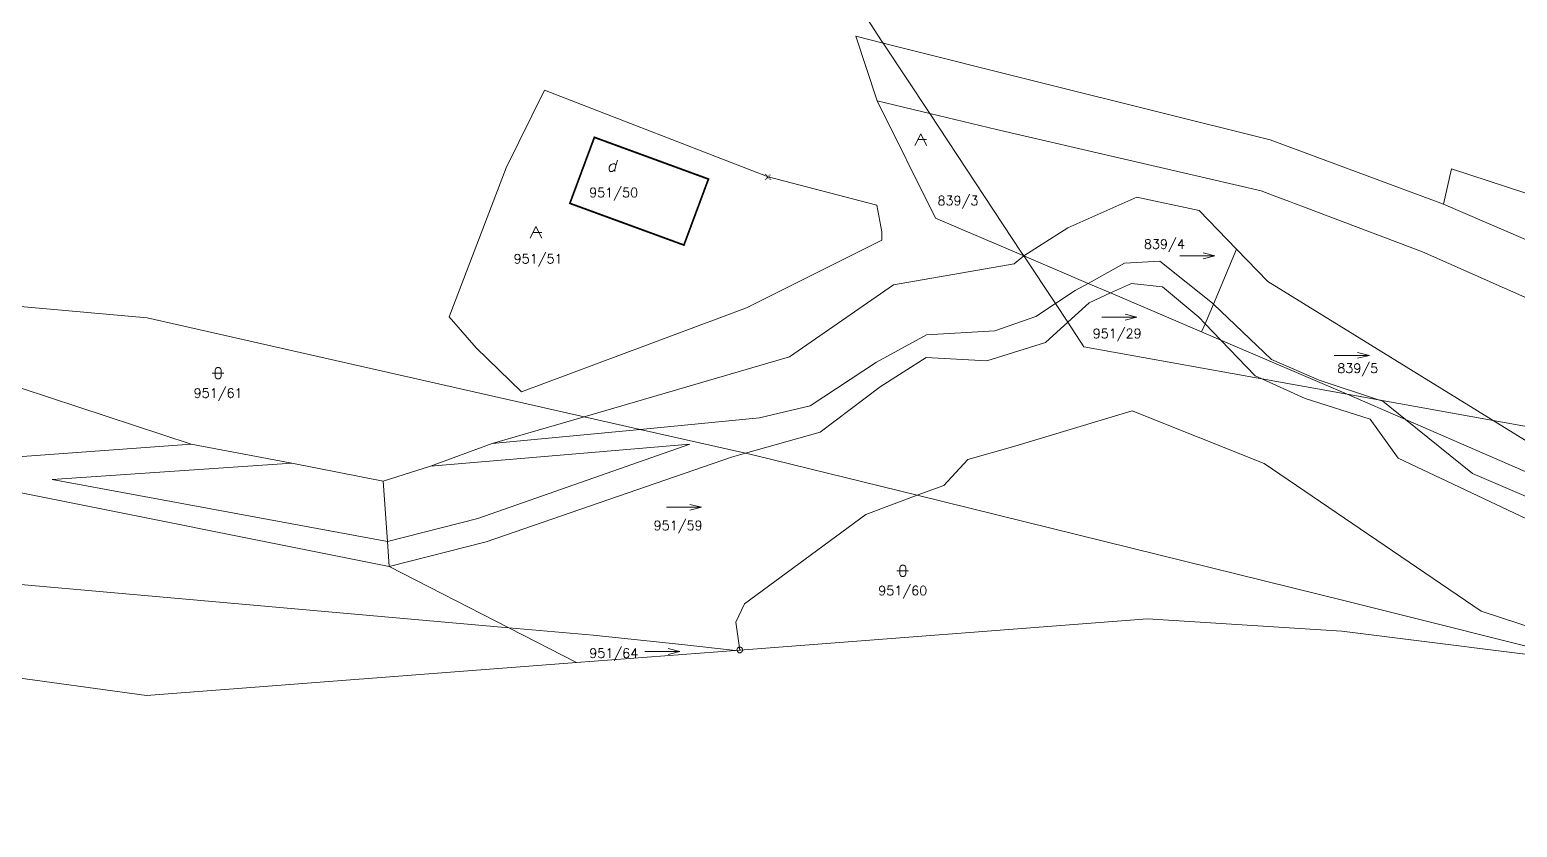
# Model space of a CAD drawing. Extents: x -443817 to 3, y -1171930 to -442383.
# Drawn here: x -441915.1 to -441660.9, y -1171930.2 to -1171793.8 of the extents above; entities that cross this region are included whole.
import ezdxf
from ezdxf.enums import TextEntityAlignment as Align

# ---------------------------------------------------------------- set-up
doc = ezdxf.new("R2010")
doc.units = 0
doc.header["$LTSCALE"] = 0.5
doc.header["$PDMODE"] = 3
doc.header["$PDSIZE"] = 0.5
doc.linetypes.add('DASHDOT', pattern=[25.4, 12.7, -6.35, 0, -6.35])
doc.linetypes.add('DOT', pattern=[0.25, 0, -0.25])
for name, color, linetype, lineweight in [('KATUZ', 7, 'Continuous', 0), ('KLADPAR', 7, 'Continuous', 0), ('ZAPPAR', 7, 'Continuous', 0), ('ZNACKY', 7, 'Continuous', 0), ('ZUOB', 7, 'Continuous', 0)]:
    doc.layers.add(name, color=color, linetype=linetype, lineweight=lineweight)
doc.styles.add('ROMANS', font='romans.shx', dxfattribs={"height": 0.2})

# ---------------------------------------------------------------- blocks, each defined once
blk = doc.blocks.new('$5')
at = {"color": 0}
blk.add_line((-0.12, 0), (0.12, 0), dxfattribs=at)
at = {"color": 0, "flags": 128}
blk.add_lwpolyline([(0.15, 0.48), (0.4, 0.3), (0.5, 0.01), (0.4, -0.28), (0.15, -0.46), (-0.16, -0.46), (-0.41, -0.28), (-0.51, 0.01), (-0.41, 0.3), (-0.16, 0.48), (0.15, 0.48)], dxfattribs=at)
blk = doc.blocks.new('$431')
at = {"color": 0}
blk.add_line((0.63, 0.99), (0.9, 1.89), dxfattribs=at)
at = {"color": 0, "flags": 128}
blk.add_lwpolyline([(0.45, 0), (0.45, 0.27), (0.63, 0.99), (0.54, 1.17), (0.36, 1.26), (0.09, 1.26), (-0.18, 1.17), (-0.36, 0.99), (-0.54, 0.72), (-0.54, 0.36), (-0.45, 0.09), (-0.27, 0), (0, 0), (0.18, 0.09), (0.45, 0.27)], dxfattribs=at)
blk = doc.blocks.new('$42')
at = {"color": 0, "flags": 128}
for points in [[(-1, 1), (0.27, 1), (1, 1)], [(-0.5, 1.5), (-0.4, 1.79), (-0.15, 1.97), (0.16, 1.97), (0.41, 1.79), (0.51, 1.5), (0.51, 0.5), (0.41, 0.21), (0.16, 0.03), (-0.15, 0.03), (-0.4, 0.21), (-0.5, 0.5), (-0.5, 1.5)]]:
    blk.add_lwpolyline(points, dxfattribs=at)
blk = doc.blocks.new('$238')
at = {"color": 0}
blk.add_line((-3, 0), (3, 0), dxfattribs=at)
at = {"color": 0, "flags": 128}
blk.add_lwpolyline([(1, 0.5), (3, 0), (1, -0.5)], dxfattribs=at)
blk = doc.blocks.new('$435')
at = {"color": 0}
blk.add_line((1, 1), (-0.5, 1), dxfattribs=at)
at = {"color": 0, "flags": 128}
blk.add_lwpolyline([(-1, 0), (0, 2), (1, 0)], dxfattribs=at)

msp = doc.modelspace()

# ---------------------------------------------------------------- linework, layer by layer
at = {"layer": 'KATUZ', "color": 7, "linetype": 'Continuous', "flags": 128}
msp.add_lwpolyline([(-441433.83, -1171929.17), (-441487.09, -1171930.21), (-441490.54, -1171929.49), (-441509.48, -1171925.65), (-441523.26, -1171922.87), (-441561.75, -1171915.08), (-441577.47, -1171911.89), (-441590.04, -1171909.35), (-441592.46, -1171909.04), (-441648.27, -1171902.02), (-441690.95, -1171896.64), (-441724.14, -1171894.56), (-441793.81, -1171899.89), (-441794.55, -1171899.95), (-441821.71, -1171902.03), (-441895.18, -1171907.65), (-441969.9, -1171897.41), (-442076.22, -1171891.41), (-442139.55, -1171870.43), (-442175.04, -1171852.23)], dxfattribs=at)
at = {"layer": 'KLADPAR', "color": 7, "linetype": 'Continuous', "flags": 128}
for points in [[(-442128.07, -1171842.71), (-441984.76, -1171882.64), (-441833.28, -1171896.09), (-441821.71, -1171902.03), (-441895.18, -1171907.65), (-441969.9, -1171897.41), (-442076.22, -1171891.41), (-442139.55, -1171870.43), (-442175.04, -1171852.23), (-442223.2, -1171823.14), (-442261.18, -1171793.08), (-442340.22, -1171705.18), (-442353.98, -1171687.84), (-442318.71, -1171720.94), (-442296.21, -1171740.79), (-442282.57, -1171751.86), (-442248.22, -1171776.62), (-442223.24, -1171793.02), (-442144.07, -1171835.62), (-442130.43, -1171841.98), (-442128.07, -1171842.71)], [(-441745.7, -1171831.81), (-441745.27, -1171832.46), (-441760.35, -1171826), (-441770.31, -1171805.93), (-441773.97, -1171794.91), (-441769.3, -1171796.08), (-441761.34, -1171808.13), (-441745.7, -1171831.81)], [(-441770.37, -1171823.81), (-441788.98, -1171818.97), (-441827.16, -1171804.1), (-441833.72, -1171817.43), (-441843.45, -1171842.88), (-441838.86, -1171848.22), (-441831.11, -1171855.74), (-441792.63, -1171841.36), (-441769.53, -1171829.8), (-441769.51, -1171828.38), (-441770.37, -1171823.81)], [(-441788.98, -1171818.97), (-441770.37, -1171823.81), (-441769.51, -1171828.38), (-441769.53, -1171829.8), (-441792.63, -1171841.36), (-441831.11, -1171855.74), (-441838.86, -1171848.22), (-441843.45, -1171842.88), (-441833.72, -1171817.43), (-441827.16, -1171804.1), (-441788.98, -1171818.97)], [(-441708.92, -1171831.32), (-441712.87, -1171840.71), (-441714.29, -1171844.07), (-441714.88, -1171845.47), (-441730.45, -1171838.81), (-441734.27, -1171837.17), (-441745.27, -1171832.46), (-441737.75, -1171827.69), (-441725.94, -1171822.4), (-441715.3, -1171824.72), (-441708.92, -1171831.32)], [(-441714.88, -1171845.47), (-441711.59, -1171846.88), (-441690, -1171856.13), (-441704.58, -1171853.5), (-441735, -1171848), (-441737.77, -1171843.81), (-441739.86, -1171840.64), (-441745.27, -1171832.46), (-441734.27, -1171837.17), (-441730.45, -1171838.81), (-441714.88, -1171845.47)], [(-441665.09, -1171860.63), (-441684.67, -1171857.09), (-441690, -1171856.13), (-441711.59, -1171846.88), (-441714.88, -1171845.47), (-441714.29, -1171844.07), (-441712.87, -1171840.71), (-441708.92, -1171831.32), (-441703.56, -1171836.86), (-441665.09, -1171860.63)], [(-441854.77, -1171871.01), (-441870.33, -1171867.92), (-441887.54, -1171864.67), (-441974.76, -1171835.96), (-441895.07, -1171843.09), (-441820.37, -1171859.99), (-441836.12, -1171864.59), (-441846.67, -1171868.46), (-441854.77, -1171871.01)], [(-441565.88, -1171884.42), (-441551.29, -1171893.13), (-441528.77, -1171906.56), (-441537.41, -1171905.16), (-441545.34, -1171903.87), (-441552.88, -1171902.65), (-441583.44, -1171897.69), (-441620.94, -1171886.18), (-441628.49, -1171882.9), (-441636.93, -1171879.23), (-441680.02, -1171860.47), (-441690, -1171856.13), (-441684.67, -1171857.09), (-441665.09, -1171860.63), (-441653.34, -1171867.89), (-441637.24, -1171871.08), (-441585.99, -1171879.09), (-441565.88, -1171884.42)], [(-441793.81, -1171899.89), (-441794.55, -1171899.95), (-441803.21, -1171899.03), (-441818.86, -1171897.37), (-441833.28, -1171896.09), (-441853.7, -1171885.6), (-441854.01, -1171881.35), (-441854.77, -1171871.01), (-441846.67, -1171868.46), (-441836.12, -1171864.59), (-441820.37, -1171859.99), (-441810.8, -1171862.16), (-441792.83, -1171866.22), (-441791.11, -1171866.61), (-441763.47, -1171873.42), (-441772.26, -1171876.71), (-441792.98, -1171891.99), (-441794.46, -1171895.1), (-441793.81, -1171899.89)], [(-441592.46, -1171909.04), (-441648.27, -1171902.02), (-441690.34, -1171891.45), (-441763.47, -1171873.42), (-441758.92, -1171871.72), (-441754.85, -1171867.29), (-441746.83, -1171865.01), (-441726.76, -1171858.95), (-441704.19, -1171867.96), (-441667.1, -1171893.26), (-441647.45, -1171899.69), (-441631.37, -1171895.02), (-441602.65, -1171897.52), (-441597.84, -1171901.24), (-441592.46, -1171909.04)], [(-441565.88, -1171884.42), (-441585.99, -1171879.09), (-441637.24, -1171871.08), (-441653.34, -1171867.89), (-441665.09, -1171860.63), (-441620.71, -1171868.64), (-441598.37, -1171872.68), (-441580, -1171876), (-441577.05, -1171877.76), (-441565.88, -1171884.42)], [(-441793.81, -1171899.89), (-441794.46, -1171895.1), (-441792.98, -1171891.99), (-441772.26, -1171876.71), (-441763.47, -1171873.42), (-441690.34, -1171891.45), (-441648.27, -1171902.02), (-441690.95, -1171896.64), (-441724.14, -1171894.56), (-441793.81, -1171899.89)], [(-441794.55, -1171899.95), (-441821.71, -1171902.03), (-441833.28, -1171896.09), (-441818.86, -1171897.37), (-441803.21, -1171899.03), (-441794.55, -1171899.95)]]:
    msp.add_lwpolyline(points, close=True, dxfattribs=at)
for points in [[(-441963, -1171716), (-441772, -1171792), (-441769.56, -1171795.69), (-441769.3, -1171796.08), (-441773.97, -1171794.91), (-441770.31, -1171805.93), (-441760.35, -1171826), (-441745.27, -1171832.46), (-441746.9, -1171833.84), (-441767.52, -1171837.4), (-441785.32, -1171849.76), (-441820.37, -1171859.99), (-441895.07, -1171843.09), (-441974.76, -1171835.96)], [(-441467, -1171922), (-441508.15, -1171913.18), (-441517.18, -1171908.54), (-441493.06, -1171912.65), (-441480.83, -1171916.82), (-441473.51, -1171919.32), (-441472.31, -1171917.58), (-441470.99, -1171915.66), (-441540.41, -1171881.14), (-441546.83, -1171876.47), (-441567.03, -1171861.75), (-441584.43, -1171852.57), (-441615.64, -1171836.11), (-441672.17, -1171817.6), (-441673.53, -1171823.6), (-441703.18, -1171812.61), (-441741.77, -1171802.96), (-441769.3, -1171796.08), (-441769.56, -1171795.69), (-441772, -1171792), (-441963, -1171716)], [(-442153.31, -1171748.25), (-442095.39, -1171779.39), (-442037.73, -1171809.39), (-441974.76, -1171835.96), (-441887.54, -1171864.67), (-441870.33, -1171867.92), (-441854.77, -1171871.01), (-441854.01, -1171881.35), (-441853.7, -1171885.6), (-441833.28, -1171896.09), (-441984.76, -1171882.64), (-442128.07, -1171842.71), (-442130.43, -1171841.98), (-442144.07, -1171835.62), (-442223.24, -1171793.02)], [(-441620.71, -1171868.64), (-441665.09, -1171860.63), (-441703.56, -1171836.86), (-441708.92, -1171831.32), (-441715.3, -1171824.72), (-441725.94, -1171822.4), (-441737.75, -1171827.69), (-441745.27, -1171832.46), (-441745.7, -1171831.81), (-441761.34, -1171808.13), (-441769.3, -1171796.08), (-441741.77, -1171802.96), (-441703.18, -1171812.61), (-441673.53, -1171823.6), (-441672.17, -1171817.6), (-441615.64, -1171836.11)], [(-441647.45, -1171899.69), (-441667.1, -1171893.26), (-441704.19, -1171867.96), (-441726.76, -1171858.95), (-441746.83, -1171865.01), (-441754.85, -1171867.29), (-441758.92, -1171871.72), (-441763.47, -1171873.42), (-441791.11, -1171866.61), (-441792.83, -1171866.22), (-441810.8, -1171862.16), (-441820.37, -1171859.99), (-441785.32, -1171849.76), (-441767.52, -1171837.4), (-441746.9, -1171833.84), (-441745.27, -1171832.46), (-441739.86, -1171840.64), (-441737.77, -1171843.81), (-441735, -1171848), (-441704.58, -1171853.5), (-441690, -1171856.13), (-441680.02, -1171860.47), (-441636.93, -1171879.23)]]:
    msp.add_lwpolyline(points, dxfattribs=at)
at = {"layer": 'KLADPAR', "color": 7, "linetype": 'DASHDOT', "const_width": 0.3}
msp.add_lwpolyline([(-441799.16, -1171819.33), (-441818.65, -1171812.19), (-441822.84, -1171823.48), (-441803.35, -1171830.62), (-441799.16, -1171819.33)], close=True, dxfattribs=at)
at = {"layer": 'KLADPAR', "color": 7, "linetype": 'DOT'}
msp.add_point((-441788.98, -1171818.97), dxfattribs=at)
msp.add_3dface([(-441818.65, -1171812.19), (-441799.16, -1171819.33), (-441803.35, -1171830.62), (-441822.84, -1171823.48)], dxfattribs=at)
at = {"layer": 'ZAPPAR', "color": 7, "linetype": 'Continuous'}
for p, q in [((-441761.34, -1171808.13), (-441770.31, -1171805.93)), ((-441714.29, -1171844.07), (-441711.59, -1171846.88)), ((-441810.8, -1171862.16), (-441836.12, -1171864.59))]:
    msp.add_line(p, q, dxfattribs=at)
at = {"layer": 'ZAPPAR', "color": 7, "linetype": 'Continuous', "flags": 128}
for points in [[(-441887.54, -1171864.67), (-441921.17, -1171867.14), (-441977.96, -1171849.1), (-442043.75, -1171821.43), (-442102.17, -1171791.48), (-442162.06, -1171759.03), (-442220.16, -1171724.14), (-442276.27, -1171690.92), (-442322.26, -1171660.39), (-442374.43, -1171625.17), (-442423.84, -1171588.83)], [(-441572.32, -1171868.56), (-441571.86, -1171868.79), (-441575.98, -1171875.96), (-441654.12, -1171841.97), (-441677.16, -1171831.78), (-441697.5, -1171824.08), (-441698.66, -1171823.64), (-441699, -1171823.51), (-441699.88, -1171823.18), (-441702.5, -1171822.19), (-441704.72, -1171821.35), (-441749.93, -1171810.84), (-441761.34, -1171808.13)], [(-441673.53, -1171823.6), (-441587.5, -1171860.72), (-441579.62, -1171864.79)], [(-441712.87, -1171840.71), (-441713.04, -1171840.55), (-441722.04, -1171833.39), (-441728.07, -1171833.73), (-441734.27, -1171837.17)], [(-441734.27, -1171837.17), (-441736.49, -1171838.4), (-441739.86, -1171840.64)], [(-441714.29, -1171844.07), (-441715.36, -1171842.96), (-441721.58, -1171837.77), (-441726.88, -1171837.18), (-441730.45, -1171838.81)], [(-441739.86, -1171840.64), (-441743.19, -1171842.86), (-441750.23, -1171845.29), (-441761.88, -1171845.95), (-441770.46, -1171850.67), (-441781.76, -1171858.1), (-441790.44, -1171860.2), (-441810.8, -1171862.16)], [(-441737.77, -1171843.81), (-441734.12, -1171840.48), (-441730.45, -1171838.81)], [(-441684.67, -1171857.09), (-441694.82, -1171853.75), (-441702.93, -1171850.21), (-441712.87, -1171840.71)], [(-441792.83, -1171866.22), (-441780.05, -1171862.63), (-441769.79, -1171854.86), (-441761.93, -1171849.86), (-441751.6, -1171850.43), (-441741.57, -1171847.28), (-441737.77, -1171843.81)], [(-441711.59, -1171846.88), (-441705.74, -1171852.97), (-441704.58, -1171853.5)], [(-441704.58, -1171853.5), (-441697.18, -1171856.86), (-441686.08, -1171860.38), (-441681.3, -1171867.09), (-441647.9, -1171882.89), (-441628.49, -1171882.9)], [(-441853.7, -1171885.6), (-441920.63, -1171872.21), (-441967.47, -1171857.37)], [(-441680.02, -1171860.47), (-441683.89, -1171857.35), (-441684.67, -1171857.09)], [(-441680.02, -1171860.47), (-441668.57, -1171869.71), (-441646.68, -1171879.1), (-441636.93, -1171879.23)], [(-441846.67, -1171868.46), (-441802.32, -1171864.69), (-441838.59, -1171877.38), (-441854.01, -1171881.35)], [(-441792.83, -1171866.22), (-441795.24, -1171866.9), (-441837.16, -1171881.39), (-441853.7, -1171885.6)], [(-441854.01, -1171881.35), (-441911.3, -1171870.74), (-441870.33, -1171867.92)]]:
    msp.add_lwpolyline(points, dxfattribs=at)
at = {"layer": 'ZUOB', "color": 7, "linetype": 'Continuous', "flags": 128}
msp.add_lwpolyline([(-441433.83, -1171929.17), (-441487.09, -1171930.21), (-441490.54, -1171929.49), (-441509.48, -1171925.65), (-441523.26, -1171922.87), (-441561.75, -1171915.08), (-441577.47, -1171911.89), (-441590.04, -1171909.35), (-441592.46, -1171909.04), (-441648.27, -1171902.02), (-441690.95, -1171896.64), (-441724.14, -1171894.56), (-441793.81, -1171899.89), (-441794.55, -1171899.95), (-441821.71, -1171902.03), (-441895.18, -1171907.65), (-441969.9, -1171897.41), (-442076.22, -1171891.41), (-442139.55, -1171870.43), (-442175.04, -1171852.23)], dxfattribs=at)

# ---------------------------------------------------------------- block references
at = {"layer": 'KLADPAR', "color": 7, "linetype": 'Continuous'}
for name, p in [('$435', (-441762.88, -1171813.59)), ('$431', (-441815.6, -1171818.01)), ('$435', (-441828.64, -1171829.45)), ('$238', (-441715.62, -1171832.47)), ('$238', (-441728.93, -1171842.94)), ('$238', (-441689.22, -1171849.49)), ('$42', (-441882.95, -1171853.54)), ('$238', (-441803.32, -1171875.48)), ('$42', (-441765.95, -1171887.33)), ('$238', (-441807.02, -1171900.13))]:
    msp.add_blockref(name, p, dxfattribs=at)
at = {"layer": 'ZNACKY', "color": 7, "linetype": 'Continuous'}
msp.add_blockref('$5', (-441793.81, -1171899.89), dxfattribs=at)

# ---------------------------------------------------------------- texts
at = {"layer": 'KLADPAR', "color": 7, "linetype": 'Continuous', "style": 'ROMANS'}
for s, p in [('951/50', (-441815.36, -1171820.84)), ('839/3', (-441756.52, -1171822.21)), ('839/4', (-441721.25, -1171829.65)), ('951/51', (-441828.27, -1171832.16)), ('951/29', (-441729.32, -1171844.95)), ('839/5', (-441688.2, -1171850.9)), ('951/61', (-441882.95, -1171855.14)), ('951/59', (-441804.35, -1171877.78)), ('951/60', (-441765.95, -1171888.93)), ('951/64', (-441815.34, -1171899.62))]:
    msp.add_text(s, height=1.6, dxfattribs=at).set_placement(p, align=Align.TOP_CENTER)

doc.saveas('drawing.dxf')
